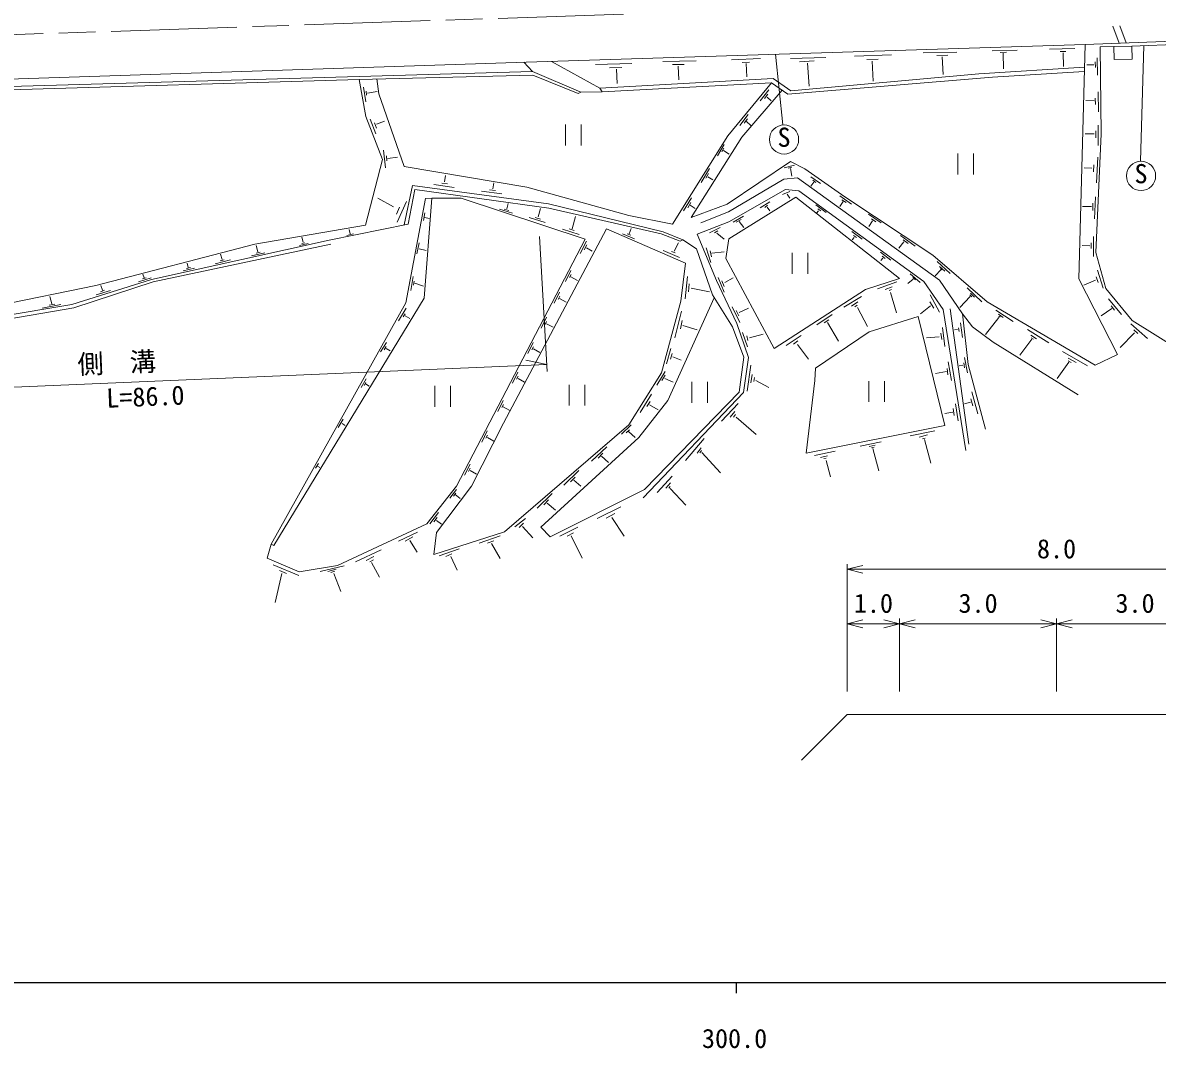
# Model space of a CAD drawing. Units: millimetres, scale not verified, with parts at other scales. Extents: x 40000 to 680000, y 20000 to 380000.
# Drawn here: x 299817 to 408240, y 198715 to 296723 of the extents above; entities that cross this region are included whole.
import ezdxf
from ezdxf.enums import TextEntityAlignment as Align

# ---------------------------------------------------------------- set-up
doc = ezdxf.new("R2010")
doc.units = ezdxf.units.MM
doc.header["$LTSCALE"] = 1000
doc.linetypes.add('CHAIN', pattern=[18.5, 12, -1.5, 3.5, -1.5])
for name, color, linetype, lineweight in [('M-BGD', 7, 'Continuous', 13), ('M-BMK', 2, 'CHAIN', 13), ('M-STR-HTXT', 7, 'Continuous', 13), ('M-TTL-BAND', 7, 'Continuous', 25)]:
    doc.layers.add(name, color=color, linetype=linetype, lineweight=lineweight)
doc.styles.add('ＭＳ ゴシック', font='')
doc.styles.get('ＭＳ ゴシック').set_extended_font_data('MS Gothic')

msp = doc.modelspace()

# ---------------------------------------------------------------- linework, layer by layer
at = {"layer": 'M-BGD'}
for p, q in [((403983, 296405), (404598, 294770)), ((405277, 294795), (404668, 296409)), ((401332, 294648), (414647, 295145)), ((401332, 294648), (347923, 292942)), ((385877, 293852), (389097, 293904)), ((392462, 294042), (394841, 294104)), ((393220, 293867), (393842, 293895)), ((397934, 294199), (400364, 294241)), ((398952, 293971), (399514, 293968)), ((399236, 293846), (399263, 292524)), ((400746, 272232), (401332, 294648)), ((404090, 294446), (402776, 294418)), ((402776, 294418), (402885, 286106)), ((404090, 294446), (405800, 294494)), ((404125, 293198), (404090, 294446)), ((413079, 294750), (405800, 294494)), ((405800, 294494), (405835, 293246)), ((406624, 283476), (406967, 294535)), ((347923, 292942), (263015, 290195)), ((348534, 292050), (347714, 292935)), ((350341, 293019), (354974, 290471)), ((354562, 292729), (358021, 292832)), ((360997, 293023), (364189, 293079)), ((367550, 293179), (370327, 293290)), ((368554, 292930), (369274, 292958)), ((368963, 292826), (369018, 291545)), ((372456, 286955), (371758, 293703)), ((373184, 293294), (376556, 293398)), ((374063, 292990), (375434, 293073)), ((374818, 292858), (374963, 290663)), ((379290, 293538), (382853, 293642)), ((380471, 293209), (381558, 293237)), ((380983, 293057), (381087, 291132)), ((387157, 293583), (388214, 293606)), ((387692, 293468), (387762, 291760)), ((393516, 293803), (393542, 292325)), ((402307, 292979), (402334, 292430)), ((402487, 293372), (402521, 291717)), ((405835, 293246), (404125, 293198)), ((331968, 291595), (348534, 292050)), ((348569, 291718), (331968, 291309)), ((348534, 292050), (353160, 290099)), ((352900, 289943), (348569, 291718)), ((355892, 292417), (357065, 292438)), ((356546, 292272), (356629, 290921)), ((361904, 292712), (363039, 292719)), ((362451, 292580), (362513, 291258)), ((391179, 291831), (373222, 290221)), ((401276, 292478), (391179, 291831)), ((392499, 291524), (401265, 292063)), ((402187, 292698), (401503, 292702)), ((331968, 291595), (263036, 289590)), ((263048, 289261), (331968, 291309)), ((331968, 291309), (332601, 287759)), ((333845, 289940), (333647, 291350)), ((354974, 290471), (371520, 291401)), ((371385, 290975), (355205, 290126)), ((371385, 290975), (367188, 285921)), ((371385, 290975), (372942, 289907)), ((371520, 291401), (373222, 290221)), ((372942, 289907), (392499, 291524)), ((332381, 290568), (332598, 289155)), ((332642, 290164), (332682, 289804)), ((332762, 289998), (333695, 290136)), ((336257, 282987), (333845, 289940)), ((353160, 290099), (352900, 289943)), ((355205, 290126), (353160, 290099)), ((354974, 290471), (355205, 290126)), ((368522, 285791), (372404, 290276)), ((371112, 290295), (370295, 289252)), ((371033, 289884), (370710, 289464)), ((370945, 289621), (371347, 289265)), ((402301, 289520), (402336, 288911)), ((402578, 290123), (402606, 288191)), ((402191, 289257), (401408, 289278)), ((332601, 287759), (334215, 283660)), ((333008, 287501), (333555, 286103)), ((369158, 287943), (368341, 286900)), ((369080, 287532), (368757, 287112)), ((333423, 287162), (333617, 286650)), ((333618, 287011), (334390, 287301)), ((351691, 286983), (351691, 284983)), ((353191, 284983), (353191, 286983)), ((368992, 287269), (369394, 286913)), ((402369, 286391), (402359, 285726)), ((402597, 286920), (402597, 284999)), ((367188, 285921), (361922, 277462)), ((363693, 278098), (368522, 285791)), ((402213, 286090), (401362, 286110)), ((402885, 286106), (402371, 274753)), ((334294, 284540), (334474, 282857)), ((366853, 285091), (366213, 284008)), ((366822, 284725), (366619, 284386)), ((366795, 284500), (367342, 284153)), ((389168, 284232), (389168, 282232)), ((390668, 282232), (390668, 284232)), ((334215, 283660), (332582, 277368)), ((334578, 283986), (334619, 283515)), ((334709, 283751), (335644, 283875)), ((348007, 280994), (336257, 282987)), ((367121, 279396), (373173, 283471)), ((372573, 282860), (373585, 283093)), ((373173, 283471), (374544, 282754)), ((402165, 283132), (402144, 282474)), ((402546, 283880), (402435, 281408)), ((340111, 281507), (340208, 282130)), ((365449, 282797), (364659, 281454)), ((365366, 282299), (365098, 281856)), ((365301, 281994), (365781, 281699)), ((372954, 282817), (373320, 282903)), ((373182, 282792), (373327, 282063)), ((374544, 282754), (378374, 280073)), ((375133, 282001), (376070, 281350)), ((401992, 282807), (401251, 282855)), ((337074, 281174), (336271, 277396)), ((350056, 279409), (337074, 281174)), ((339100, 281265), (341046, 280960)), ((339855, 281390), (340416, 281320)), ((344757, 280849), (344831, 281412)), ((357751, 278284), (348007, 280994)), ((372565, 281775), (367248, 278655)), ((373853, 281899), (372565, 281775)), ((387416, 272117), (373853, 281899)), ((375419, 281493), (375129, 281115)), ((375318, 281669), (375618, 281461)), ((335260, 279121), (333754, 279951)), ((338310, 279936), (336441, 269940)), ((336638, 277470), (337282, 280776)), ((350093, 279014), (337282, 280776)), ((338173, 270400), (338915, 279957)), ((338915, 279957), (338310, 279936)), ((338915, 279957), (341711, 279956)), ((341711, 279956), (353554, 276042)), ((343649, 280623), (345612, 280374)), ((344420, 280743), (344997, 280683)), ((363715, 279985), (362954, 278730)), ((367296, 277697), (372710, 280788)), ((373686, 280042), (367299, 276054)), ((372415, 280307), (373122, 280593)), ((372710, 280788), (373978, 280663)), ((372868, 280321), (373126, 279942)), ((383596, 272267), (373686, 280042)), ((373978, 280663), (385932, 271999)), ((377911, 280166), (379023, 279386)), ((378109, 279806), (378520, 279534)), ((378374, 280073), (386786, 274496)), ((402334, 280075), (402237, 277971)), ((335831, 279100), (335540, 278435)), ((336496, 279650), (335592, 277667)), ((345379, 278917), (346621, 278534)), ((345813, 278917), (346261, 278783)), ((346085, 278931), (346210, 279453)), ((349074, 278158), (349300, 278961)), ((361010, 276745), (350056, 279409)), ((360843, 276538), (350093, 279014)), ((363678, 279556), (363388, 279044)), ((363609, 279274), (364075, 278974)), ((363693, 278098), (367121, 279396)), ((367248, 278655), (364631, 277606)), ((370278, 279042), (371206, 279610)), ((370731, 279074), (370998, 279277)), ((370943, 279102), (371229, 278733)), ((375619, 279311), (376602, 278570)), ((375854, 278757), (375660, 278515)), ((375792, 278951), (376083, 278729)), ((378234, 279635), (377892, 279174)), ((401954, 279161), (401088, 279168)), ((402085, 279480), (402071, 278774)), ((338122, 277805), (338247, 278549)), ((338247, 278106), (338662, 278018)), ((348229, 278107), (349743, 277622)), ((348779, 278107), (349291, 277932)), ((352338, 277029), (352650, 278211)), ((361922, 277462), (357751, 278284)), ((364283, 276525), (367296, 277697)), ((367701, 277676), (368684, 278237)), ((367999, 277652), (368477, 277929)), ((368275, 277738), (368718, 277156)), ((380657, 278419), (381839, 277583)), ((381022, 277787), (380671, 277256)), ((380916, 277994), (381327, 277685)), ((332582, 277368), (321988, 275555)), ((336638, 277470), (329100, 275946)), ((330796, 276396), (331433, 276541)), ((331107, 276559), (331009, 276947)), ((345777, 258444), (355598, 277022)), ((351410, 277006), (353007, 276475)), ((352052, 277016), (352518, 276863)), ((355598, 277022), (363149, 273750)), ((357121, 276550), (358284, 276072)), ((357577, 276547), (357925, 276421)), ((357768, 276535), (357965, 277064)), ((362637, 275852), (360843, 276538)), ((362890, 275976), (361010, 276745)), ((364283, 276525), (366111, 272076)), ((365443, 276637), (366482, 277150)), ((365935, 276651), (366233, 276824)), ((366163, 276610), (366849, 276035)), ((379043, 276762), (380026, 276021)), ((321988, 275555), (306799, 271598)), ((329100, 275946), (312141, 272186)), ((312279, 271959), (329254, 275572)), ((322298, 274828), (322128, 275443)), ((326260, 275422), (327097, 275632)), ((326630, 275742), (326476, 276226)), ((326507, 275616), (326765, 275684)), ((337486, 274641), (337699, 275689)), ((353554, 276042), (341267, 252423)), ((353708, 275857), (353099, 274666)), ((353722, 275497), (353468, 275003)), ((362081, 274888), (362489, 275698)), ((362890, 275976), (362637, 275852)), ((362890, 275976), (364201, 275099)), ((367299, 276054), (366998, 274184)), ((379278, 276208), (379085, 275966)), ((379216, 276402), (379507, 276180)), ((384021, 275787), (383555, 275187)), ((383707, 276378), (385092, 275381)), ((383947, 275967), (384423, 275607)), ((401787, 275410), (401047, 275424)), ((401905, 275680), (401905, 275147)), ((402134, 276276), (402147, 274372)), ((318874, 274098), (318714, 274606)), ((321670, 274440), (322941, 274742)), ((322132, 274698), (322507, 274794)), ((337708, 275103), (338359, 274946)), ((353694, 275206), (354239, 274888)), ((361035, 274957), (362572, 274299)), ((361804, 274853), (362157, 274722)), ((364201, 275099), (365728, 270710)), ((365591, 273796), (365141, 275209)), ((365633, 274364), (365508, 274918)), ((365674, 274710), (366844, 274821)), ((373339, 274719), (373339, 272719)), ((374839, 272719), (374839, 274719)), ((381779, 274779), (382762, 274038)), ((381952, 274419), (382242, 274198)), ((386786, 274496), (391997, 270047)), ((402371, 274753), (403322, 271310)), ((315144, 273008), (316243, 273262)), ((315468, 273223), (315839, 273315)), ((315636, 273329), (315522, 273749)), ((318201, 273686), (319668, 274060)), ((318692, 273978), (319058, 274067)), ((363149, 273750), (362722, 270120)), ((366998, 274184), (371631, 265596)), ((382014, 274225), (381820, 273983)), ((387208, 273887), (388450, 272747)), ((387425, 273440), (387952, 272964)), ((312141, 272186), (304515, 269795)), ((310898, 271969), (312089, 272345)), ((311252, 272231), (311624, 272354)), ((311433, 272354), (311299, 272706)), ((336911, 271145), (337137, 272461)), ((352199, 273055), (351680, 272002)), ((352214, 272657), (352061, 272359)), ((352202, 272439), (352827, 272097)), ((363331, 272483), (363116, 270337)), ((366264, 272378), (366846, 270987)), ((366922, 271911), (367697, 272326)), ((380345, 271229), (383596, 272267)), ((384905, 272208), (384385, 271801)), ((384622, 272728), (385594, 271909)), ((384874, 272358), (385120, 272137)), ((387564, 273112), (387019, 272539)), ((387527, 273218), (387661, 273093)), ((404434, 265010), (400746, 272232)), ((402395, 272444), (402582, 271890)), ((402533, 273081), (403060, 271343)), ((306799, 271598), (286151, 267421)), ((304698, 269477), (312279, 271959)), ((306823, 270719), (308196, 271144)), ((307254, 271018), (307648, 271150)), ((307432, 271159), (307276, 271619)), ((337151, 271648), (337230, 272032)), ((337294, 271819), (338102, 271533)), ((363511, 271777), (363441, 270995)), ((363705, 271348), (365442, 271015)), ((366111, 272076), (368074, 267984)), ((366617, 272056), (366860, 271502)), ((371631, 265596), (380345, 271229)), ((381497, 271287), (383345, 271945)), ((382238, 271218), (382889, 271467)), ((382625, 271128), (382840, 271225)), ((385932, 271999), (387763, 269329)), ((389633, 268913), (387416, 272117)), ((390059, 271377), (391480, 270053)), ((402333, 272111), (401211, 271647)), ((403322, 271310), (405830, 268256)), ((302610, 269852), (302410, 270542)), ((323802, 246779), (338173, 270400)), ((351120, 270981), (350601, 269928)), ((351136, 270583), (350982, 270285)), ((351123, 270365), (351748, 270023)), ((362722, 270120), (360875, 263275)), ((361471, 260625), (365899, 270436)), ((365728, 270710), (367645, 267653)), ((378298, 269545), (379967, 270570)), ((379025, 269649), (379607, 270044)), ((382750, 270954), (383311, 268995)), ((386517, 270055), (386891, 269439)), ((386545, 270706), (387424, 269058)), ((390368, 270547), (389385, 269522)), ((390336, 270703), (390530, 270514)), ((390373, 270879), (390770, 270510)), ((391997, 270047), (402305, 264003)), ((403581, 270338), (404828, 268849)), ((304515, 269795), (287160, 266871)), ((287303, 266478), (304698, 269477)), ((301668, 269458), (303474, 269800)), ((302360, 269735), (302902, 269834)), ((336441, 269940), (323567, 246894)), ((335714, 268226), (336446, 269432)), ((336176, 268602), (336360, 268912)), ((362768, 269162), (362145, 266618)), ((367617, 269571), (368341, 268066)), ((367991, 269229), (368249, 268698)), ((368286, 269017), (369181, 269428)), ((379350, 269580), (379551, 269719)), ((379586, 269504), (380541, 267697)), ((386559, 269674), (385610, 268899)), ((387763, 269329), (389936, 255853)), ((388461, 269367), (390245, 256445)), ((390157, 264047), (389633, 268913)), ((389633, 268913), (390589, 267666)), ((392794, 269246), (394460, 268175)), ((403879, 269403), (402882, 268725)), ((403824, 269659), (404165, 269260)), ((336357, 268725), (336819, 268460)), ((349870, 268578), (349351, 267525)), ((349885, 268180), (349732, 267881)), ((349873, 267961), (350498, 267620)), ((362851, 268259), (362671, 267476)), ((368074, 267984), (369174, 264718)), ((375705, 267853), (377180, 268829)), ((376390, 268046), (376841, 268337)), ((376737, 268060), (377761, 266274)), ((380696, 267190), (385401, 268644)), ((385401, 268644), (387936, 258227)), ((389444, 268046), (389624, 266627)), ((393084, 268567), (391834, 266924)), ((393061, 268877), (393495, 268567)), ((393098, 268692), (393228, 268581)), ((405700, 267949), (407292, 266551)), ((405830, 268256), (410488, 265359)), ((362886, 267802), (364284, 267386)), ((367645, 267653), (368713, 264773)), ((368613, 267127), (369084, 265753)), ((369001, 266784), (369119, 266355)), ((369278, 266618), (370573, 266964)), ((372759, 265869), (374213, 266845)), ((375584, 263721), (380696, 267190)), ((387554, 267064), (387644, 266434)), ((387699, 267590), (387949, 265783)), ((389161, 267398), (388850, 267363)), ((389253, 267579), (389300, 267207)), ((390589, 267666), (392555, 266185)), ((395845, 267391), (397890, 266131)), ((396145, 266856), (396690, 266500)), ((406060, 267077), (404675, 265699)), ((405991, 267375), (406392, 267008)), ((334017, 265267), (334570, 266172)), ((334344, 265470), (334538, 265779)), ((348612, 266159), (348093, 265107)), ((348627, 265762), (348474, 265463)), ((373472, 266007), (373874, 266312)), ((373860, 265973), (374898, 264560)), ((387402, 266711), (386197, 266593)), ((392555, 266185), (400691, 261157)), ((396261, 266472), (395088, 264958)), ((396182, 266606), (396413, 266468)), ((334538, 265590), (334926, 265359)), ((348615, 265543), (349240, 265202)), ((361743, 265604), (361348, 264123)), ((361881, 265113), (361722, 264566)), ((361943, 264794), (362753, 264476)), ((368713, 264773), (368269, 261406)), ((369174, 264718), (368692, 261396)), ((389825, 264716), (390116, 263276)), ((399170, 265316), (401559, 263945)), ((399707, 264677), (400491, 264238)), ((402305, 264003), (404434, 265010)), ((369060, 261503), (369406, 263996)), ((375501, 262531), (375584, 263721)), ((388163, 263671), (388233, 263062)), ((388267, 264322), (388558, 262522)), ((389669, 264005), (389310, 263923)), ((389738, 264204), (389825, 263747)), ((391813, 257865), (390157, 264047)), ((399785, 264285), (398662, 262715)), ((399734, 264423), (400020, 264261)), ((332168, 261869), (332645, 262706)), ((347147, 263343), (346628, 262291)), ((347162, 262945), (347008, 262647)), ((347150, 262727), (347775, 262385)), ((360875, 263275), (357753, 258287)), ((361207, 263405), (360409, 262076)), ((361216, 263050), (360902, 262528)), ((361193, 262732), (361964, 262381)), ((363751, 262408), (363751, 260408)), ((365251, 260408), (365251, 262408)), ((369399, 262320), (369531, 263103)), ((369697, 262445), (369759, 262812)), ((369877, 262535), (371109, 261870)), ((374693, 255583), (375501, 262531)), ((380681, 262478), (380681, 260478)), ((382181, 260478), (382181, 262478)), ((388087, 263387), (387042, 263214)), ((332445, 262066), (332602, 262355)), ((332590, 262201), (332935, 261976)), ((339193, 262023), (339193, 260023)), ((340693, 260023), (340693, 262023)), ((352022, 262128), (352022, 260128)), ((353522, 260128), (353522, 262128)), ((368692, 261396), (359118, 251334)), ((368269, 261406), (359229, 252127)), ((390526, 261434), (391094, 259357)), ((345736, 260631), (345217, 259578)), ((345752, 260233), (345598, 259935)), ((358681, 257086), (361471, 260625)), ((359900, 261213), (358826, 259461)), ((359771, 260529), (359463, 260034)), ((359716, 260218), (360537, 259714)), ((366581, 258637), (368187, 260340)), ((388942, 260299), (389205, 258672)), ((390392, 260451), (389804, 260317)), ((390411, 260774), (390618, 260100)), ((345739, 260015), (346364, 259673)), ((367412, 259032), (367869, 259565)), ((367744, 259018), (367931, 259274)), ((388693, 259489), (387924, 259371)), ((388735, 259863), (388838, 259171)), ((329973, 258049), (330444, 258842)), ((330338, 258413), (330647, 258215)), ((342715, 252418), (345777, 258444)), ((357753, 258287), (345860, 248074)), ((357970, 258286), (357043, 257400)), ((367987, 259018), (369918, 257384)), ((387936, 258227), (374693, 255583)), ((344214, 257706), (343695, 256653)), ((344230, 257308), (344076, 257010)), ((344218, 257090), (344842, 256748)), ((349336, 248523), (358681, 257086)), ((357798, 257826), (357481, 257528)), ((357703, 257642), (358334, 257069)), ((363156, 254882), (364935, 256973)), ((384637, 257231), (386977, 257736)), ((385468, 257127), (386278, 257342)), ((385799, 256961), (386051, 257035)), ((355631, 256203), (354173, 254818)), ((364256, 255602), (364658, 256100)), ((379861, 256250), (381841, 256672)), ((380709, 256229), (381272, 256367)), ((380937, 256084), (381192, 256155)), ((381057, 256026), (381636, 253886)), ((386005, 256879), (386603, 254635)), ((355262, 255589), (354809, 255113)), ((355137, 255289), (355811, 254707)), ((364520, 255616), (364693, 255830)), ((364713, 255643), (366514, 253712)), ((375482, 255362), (377444, 255787)), ((376040, 255173), (376728, 255330)), ((376387, 255062), (376599, 255117)), ((376581, 254873), (377021, 253328)), ((327801, 254145), (328081, 254607)), ((328004, 254351), (328226, 254222)), ((342568, 254541), (342049, 253489)), ((342584, 254143), (342430, 253845)), ((342571, 253925), (343196, 253583)), ((352977, 253923), (351518, 252539)), ((352608, 253309), (352155, 252834)), ((352483, 253009), (353157, 252428)), ((360460, 251835), (361886, 253377)), ((361277, 252255), (361734, 252754)), ((341267, 252423), (338424, 248821)), ((339374, 248008), (342715, 252418)), ((340639, 251279), (341281, 252100)), ((340976, 251470), (341210, 251774)), ((341140, 251624), (341610, 251253)), ((350423, 251730), (348965, 250346)), ((359229, 252127), (350209, 247599)), ((361549, 252241), (361702, 252412)), ((361674, 252218), (363176, 250627)), ((350054, 251116), (349602, 250641)), ((349929, 250816), (350737, 250136)), ((338719, 248836), (339559, 249904)), ((339113, 249012), (339436, 249449)), ((354699, 249335), (356989, 250456)), ((355573, 249375), (356411, 249811)), ((356127, 249444), (357304, 247644)), ((338424, 248821), (329884, 244847)), ((339356, 249138), (339833, 248803)), ((346837, 248540), (347861, 249350)), ((347259, 248499), (347688, 248893)), ((347591, 248589), (348575, 247509)), ((350209, 247599), (349336, 248523)), ((351149, 247661), (352873, 248513)), ((335727, 247164), (337554, 248037)), ((336360, 247170), (337092, 247586)), ((336818, 247238), (337508, 246115)), ((345860, 248074), (339097, 245910)), ((339097, 245910), (339374, 248008)), ((343431, 246999), (345435, 247682)), ((344290, 247008), (344825, 247211)), ((351848, 247668), (352436, 247972)), ((352215, 247702), (353281, 245565)), ((323188, 245558), (323567, 246894)), ((323567, 246894), (323802, 246779)), ((331627, 245187), (334064, 246350)), ((339623, 245774), (341525, 246430)), ((344235, 246980), (344290, 247008)), ((344622, 246952), (345448, 245526)), ((326249, 244235), (323188, 245558)), ((332645, 245338), (333362, 245710)), ((332989, 245218), (333328, 245402)), ((333156, 245150), (333902, 243730)), ((340237, 245723), (340837, 245954)), ((340722, 245700), (341345, 244394)), ((323747, 244925), (326219, 243887)), ((324585, 244081), (323938, 241306)), ((324350, 244365), (325015, 244101)), ((329884, 244847), (326249, 244235)), ((328238, 244290), (330530, 244831)), ((328988, 244279), (329782, 244491)), ((329271, 244196), (329630, 244295)), ((329540, 244084), (330209, 242353)), ((378612, 232806), (378612, 244986)), ((378612, 244486), (380112, 244861)), ((378612, 244486), (418612, 244486)), ((378612, 244486), (380112, 244111)), ((378612, 232806), (378612, 239781)), ((378612, 239281), (380112, 239656)), ((383612, 239281), (382112, 239656)), ((383612, 232806), (383612, 239781)), ((383612, 232806), (383612, 239781)), ((383612, 239281), (385112, 239656)), ((398612, 239281), (397112, 239656)), ((398612, 232806), (398612, 239781)), ((398612, 232806), (398612, 239781)), ((398612, 239281), (400112, 239656)), ((378612, 239281), (383612, 239281)), ((378612, 239281), (380112, 238906)), ((383612, 239281), (382112, 238906)), ((383612, 239281), (398612, 239281)), ((383612, 239281), (385112, 238906)), ((398612, 239281), (397112, 238906)), ((398612, 239281), (413612, 239281)), ((398612, 239281), (400112, 238906)), ((378612, 230624), (374235, 226247)), ((378612, 230624), (383612, 230624)), ((383612, 230624), (398612, 230624)), ((398612, 230624), (413612, 230624))]:
    msp.add_line(p, q, dxfattribs=at)
for centre in [(372570, 285562), (406683, 282080)]:
    msp.add_circle(centre, 1398, dxfattribs=at)
at = {"layer": 'M-BMK'}
msp.add_line((357245, 297537), (257168, 294183), dxfattribs=at)
at = {"layer": 'M-STR-HTXT'}
for p, q in [((349943, 263397), (349201, 276298)), ((264852, 260446), (349905, 264068)), ((349905, 264068), (347885, 264483))]:
    msp.add_line(p, q, dxfattribs=at)
at = {"layer": 'M-TTL-BAND'}
for p, q in [((40000, 205000), (592000, 205000)), ((368000, 205000), (368000, 204000))]:
    msp.add_line(p, q, dxfattribs=at)

# ---------------------------------------------------------------- texts
at = {"layer": 'M-BGD', "style": 'ＭＳ ゴシック'}
for p in [(371945, 284312), (406058, 280830)]:
    msp.add_text('S', height=1833, dxfattribs=at).set_placement(p, align=Align.BOTTOM_LEFT)
for s, p in [('8.0', (398612, 244986)), ('1.0', (381112, 239781)), ('3.0', (391112, 239781)), ('3.0', (406112, 239781))]:
    msp.add_text(s, height=1833, dxfattribs=at).set_placement(p, align=Align.BOTTOM_CENTER)
at = {"layer": 'M-STR-HTXT', "style": 'ＭＳ ゴシック'}
for s, p in [('側\u3000溝', (305115, 262601)), ('L=86.0', (307864, 259370))]:
    msp.add_text(s, height=1833, rotation=2.439, dxfattribs=at).set_placement(p, align=Align.BOTTOM_LEFT)
at = {"layer": 'M-TTL-BAND', "style": 'ＭＳ ゴシック'}
msp.add_text('300.0', height=1833, dxfattribs=at).set_placement((367844, 198195), align=Align.BOTTOM_CENTER)

doc.saveas('drawing.dxf')
